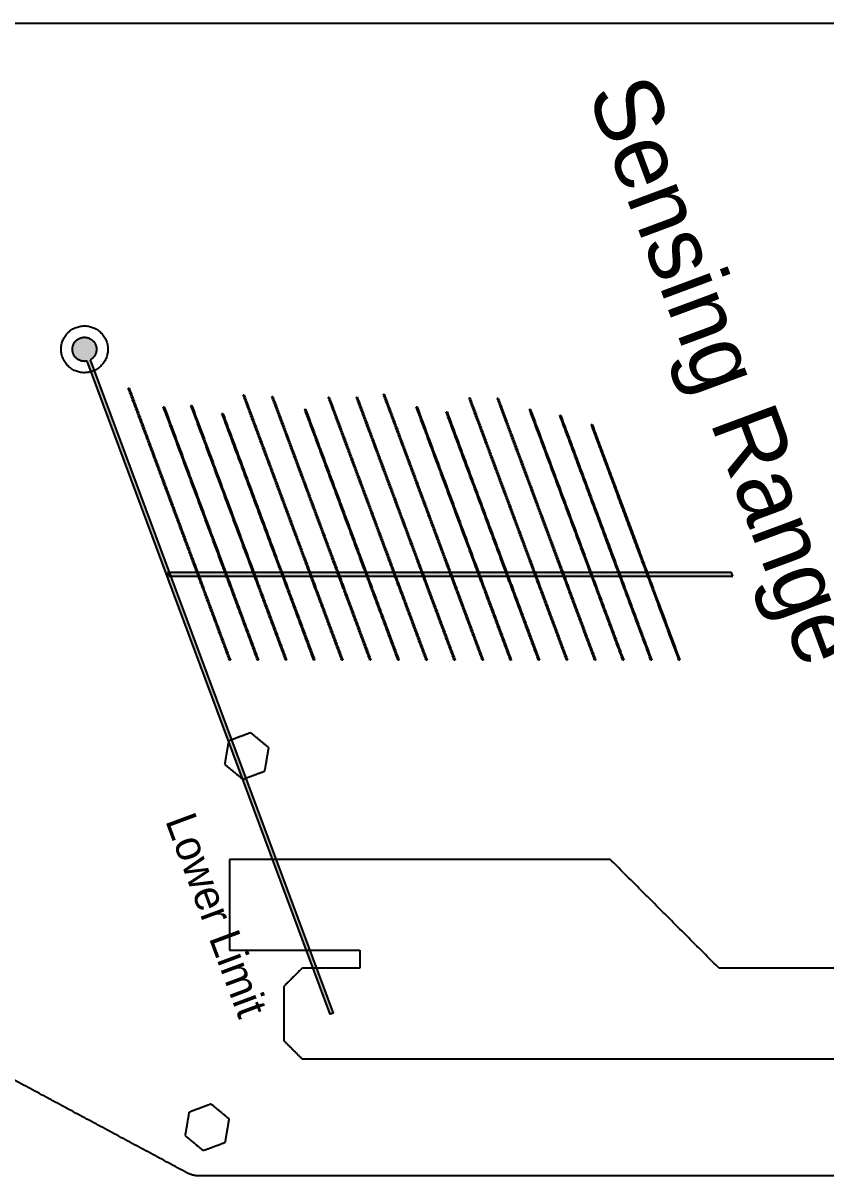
# Model space of a CAD drawing. Header units: inches. Extents: x -37.5 to -4.1, y 28.4 to 33.4.
# Drawn here: x -12.37 to -8.89, y 28.41 to 33.42 of the extents above; entities that cross this region are included whole.
import ezdxf

# ---------------------------------------------------------------- set-up
doc = ezdxf.new("R2010")
doc.units = ezdxf.units.IN
doc.header["$MEASUREMENT"] = 0
for name, color, linetype, true_color in [('cut clear acryl', 1, 'Continuous', 0xfb0007), ('cut white', 1, 'Continuous', 0xfb0007), ('etch clear acryl', 18, 'Continuous', 0x000000)]:
    doc.layers.add(name, color=color, linetype=linetype, true_color=true_color)

msp = doc.modelspace()

# ---------------------------------------------------------------- hatches: boundary and pattern name
at = {"layer": 'etch clear acryl', "extrusion": (0, 0, -1)}
for points in [[(12.0805, 31.9527), (11.0249, 29.1159), (11.0379, 29.1111), (12.0934, 31.9479), (12.0945, 31.9477), (12.0956, 31.9475), (12.0968, 31.9473), (12.0979, 31.9471), (12.0991, 31.947), (12.1002, 31.9469), (12.1014, 31.9468), (12.1026, 31.9467), (12.1037, 31.9466), (12.1049, 31.9466), (12.1061, 31.9466), (12.1074, 31.9467), (12.1086, 31.9468), (12.1098, 31.9468), (12.111, 31.947), (12.1123, 31.9471), (12.1135, 31.9473), (12.1147, 31.9475), (12.1159, 31.9478), (12.1172, 31.9481), (12.1184, 31.9484), (12.1196, 31.9487), (12.1208, 31.9491), (12.122, 31.9495), (12.1232, 31.9499), (12.1244, 31.9504), (12.1256, 31.9509), (12.1268, 31.9514), (12.128, 31.9519), (12.1291, 31.9525), (12.1303, 31.9531), (12.1314, 31.9538), (12.1325, 31.9544), (12.1336, 31.9551), (12.1346, 31.9558), (12.1357, 31.9566), (12.1367, 31.9573), (12.1377, 31.9581), (12.1387, 31.9589), (12.1397, 31.9598), (12.1406, 31.9606), (12.1415, 31.9615), (12.1424, 31.9624), (12.1433, 31.9633), (12.1442, 31.9643), (12.145, 31.9652), (12.1458, 31.9662), (12.1465, 31.9672), (12.1473, 31.9682), (12.148, 31.9692), (12.1487, 31.9702), (12.1493, 31.9712), (12.15, 31.9722), (12.1506, 31.9733), (12.1511, 31.9743), (12.1517, 31.9754), (12.1522, 31.9764), (12.1527, 31.9775), (12.1532, 31.9786), (12.1536, 31.9796), (12.154, 31.9807), (12.1544, 31.9818), (12.1548, 31.9829), (12.1551, 31.9839), (12.1554, 31.985), (12.1557, 31.9861), (12.1559, 31.9872), (12.1562, 31.9883), (12.1564, 31.9895), (12.1566, 31.9906), (12.1568, 31.9918), (12.1569, 31.9929), (12.157, 31.9941), (12.1571, 31.9953), (12.1572, 31.9965), (12.1573, 31.9977), (12.1573, 31.999), (12.1572, 32.0002), (12.1572, 32.0014), (12.1571, 32.0026), (12.157, 32.0039), (12.1569, 32.0051), (12.1567, 32.0064), (12.1565, 32.0076), (12.1563, 32.0089), (12.156, 32.0101), (12.1558, 32.0113), (12.1554, 32.0126), (12.1551, 32.0138), (12.1547, 32.015), (12.1543, 32.0162), (12.1538, 32.0174), (12.1534, 32.0186), (12.1529, 32.0198), (12.1523, 32.021), (12.1518, 32.0222), (12.1512, 32.0233), (12.1506, 32.0244), (12.1499, 32.0256), (12.1493, 32.0267), (12.1486, 32.0277), (12.1478, 32.0288), (12.1471, 32.0298), (12.1463, 32.0309), (12.1455, 32.0319), (12.1447, 32.0328), (12.1439, 32.0338), (12.143, 32.0347), (12.1421, 32.0356), (12.1413, 32.0365), (12.1403, 32.0374), (12.1394, 32.0382), (12.1385, 32.039), (12.1375, 32.0398), (12.1366, 32.0405), (12.1356, 32.0412), (12.1346, 32.0419), (12.1336, 32.0426), (12.1326, 32.0433), (12.1315, 32.0439), (12.1305, 32.0445), (12.1295, 32.045), (12.1285, 32.0456), (12.1274, 32.0461), (12.1264, 32.0465), (12.1253, 32.047), (12.1243, 32.0474), (12.1232, 32.0478), (12.1222, 32.0482), (12.1211, 32.0486), (12.12, 32.0489), (12.1189, 32.0492), (12.1178, 32.0495), (12.1167, 32.0498), (12.1155, 32.05), (12.1144, 32.0503), (12.1132, 32.0505), (12.112, 32.0506), (12.1108, 32.0508), (12.1096, 32.0509), (12.1084, 32.051), (12.1072, 32.0511), (12.1059, 32.0511), (12.1047, 32.0511), (12.1035, 32.0511), (12.1022, 32.051), (12.101, 32.0509), (12.0997, 32.0508), (12.0985, 32.0507), (12.0972, 32.0505), (12.0959, 32.0503), (12.0947, 32.0501), (12.0934, 32.0498), (12.0922, 32.0495), (12.091, 32.0492), (12.0897, 32.0488), (12.0885, 32.0484), (12.0873, 32.048), (12.0861, 32.0475), (12.0849, 32.0471), (12.0837, 32.0465), (12.0825, 32.046), (12.0814, 32.0454), (12.0802, 32.0448), (12.0791, 32.0442), (12.078, 32.0436), (12.0769, 32.0429), (12.0758, 32.0422), (12.0748, 32.0415), (12.0738, 32.0407), (12.0728, 32.0399), (12.0718, 32.0391), (12.0708, 32.0383), (12.0699, 32.0375), (12.069, 32.0367), (12.0681, 32.0358), (12.0672, 32.0349), (12.0664, 32.034), (12.0656, 32.0331), (12.0648, 32.0321), (12.064, 32.0312), (12.0633, 32.0302), (12.0626, 32.0293), (12.0619, 32.0283), (12.0612, 32.0273), (12.0606, 32.0263), (12.06, 32.0253), (12.0594, 32.0243), (12.0589, 32.0233), (12.0584, 32.0223), (12.0579, 32.0213), (12.0574, 32.0203), (12.0569, 32.0193), (12.0565, 32.0182), (12.0561, 32.0172), (12.0557, 32.0161), (12.0553, 32.015), (12.055, 32.0139), (12.0547, 32.0127), (12.0544, 32.0116), (12.0541, 32.0104), (12.0538, 32.0093), (12.0536, 32.0081), (12.0534, 32.0069), (12.0532, 32.0057), (12.0531, 32.0045), (12.053, 32.0032), (12.0529, 32.002), (12.0528, 32.0008), (12.0528, 31.9995), (12.0528, 31.9983), (12.0528, 31.997), (12.0529, 31.9957), (12.053, 31.9945), (12.0531, 31.9932), (12.0533, 31.9919), (12.0534, 31.9907), (12.0537, 31.9894), (12.0539, 31.9882), (12.0542, 31.9869), (12.0545, 31.9857), (12.0548, 31.9844), (12.0552, 31.9832), (12.0556, 31.982), (12.056, 31.9807), (12.0565, 31.9795), (12.057, 31.9783), (12.0575, 31.9772), (12.0581, 31.976), (12.0586, 31.9749), (12.0592, 31.9737), (12.0599, 31.9726), (12.0605, 31.9715), (12.0612, 31.9704), (12.0619, 31.9694), (12.0626, 31.9684), (12.0634, 31.9673), (12.0641, 31.9663), (12.0649, 31.9654), (12.0657, 31.9644), (12.0666, 31.9635), (12.0674, 31.9626), (12.0683, 31.9617), (12.0692, 31.9609), (12.07, 31.9601), (12.0709, 31.9593), (12.0719, 31.9585), (12.0728, 31.9578), (12.0737, 31.957), (12.0747, 31.9564), (12.0756, 31.9557), (12.0766, 31.955), (12.0776, 31.9544), (12.0785, 31.9538), (12.0795, 31.9533)], [(9.2952, 31.0295), (11.7443, 31.0295), (11.7386, 31.0141), (9.2894, 31.0141)]]:
    msp.add_hatch(color=256, dxfattribs=at).paths.add_polyline_path(points, flags=0)
at = {"layer": 'etch clear acryl'}
for points in [[(-11.4715, 30.6492), (-11.4754, 30.6492), (-11.5896, 30.9559), (-11.9147, 31.8299), (-11.9108, 31.8299), (-11.5856, 30.9559)], [(-10.9834, 30.6492), (-10.9874, 30.6492), (-11.1015, 30.9559), (-11.4159, 31.8009), (-11.412, 31.8009), (-11.0976, 30.9559)], [(-10.3734, 30.6492), (-10.3774, 30.6492), (-10.4915, 30.9559), (-10.8069, 31.8036), (-10.803, 31.8036), (-10.4876, 30.9559)], [(-11.2275, 30.6492), (-11.2314, 30.6492), (-11.3455, 30.9559), (-11.6429, 31.755), (-11.6389, 31.755), (-11.3416, 30.9559)], [(-10.8614, 30.6492), (-10.8654, 30.6492), (-10.9795, 30.9559), (-11.2911, 31.7933), (-11.2872, 31.7933), (-10.9756, 30.9559)], [(-10.6174, 30.6492), (-10.6214, 30.6492), (-10.7355, 30.9559), (-11.0465, 31.7917), (-11.0426, 31.7917), (-10.7316, 30.9559)], [(-10.4954, 30.6492), (-10.4994, 30.6492), (-10.6135, 30.9559), (-10.9242, 31.7909), (-10.9202, 31.7909), (-10.6096, 30.9559)], [(-10.0074, 30.6492), (-10.0113, 30.6492), (-10.1255, 30.9559), (-10.435, 31.7877), (-10.431, 31.7877), (-10.1215, 30.9559)], [(-9.8854, 30.6492), (-9.8893, 30.6492), (-10.0035, 30.9559), (-10.3127, 31.7869), (-10.3087, 31.7869), (-9.9995, 30.9559)], [(-11.3495, 30.6492), (-11.3534, 30.6492), (-11.4675, 30.9559), (-11.7627, 31.7491), (-11.7587, 31.7491), (-11.4636, 30.9559)], [(-11.1055, 30.6492), (-11.1094, 30.6492), (-11.2235, 30.9559), (-11.508, 31.7203), (-11.504, 31.7203), (-11.2196, 30.9559)], [(-10.7394, 30.6492), (-10.7434, 30.6492), (-10.8575, 30.9559), (-11.1486, 31.7383), (-11.1447, 31.7383), (-10.8536, 30.9559)], [(-10.2514, 30.6492), (-10.2553, 30.6492), (-10.3695, 30.9559), (-10.6644, 31.7486), (-10.6605, 31.7486), (-10.3656, 30.9559)], [(-10.1294, 30.6492), (-10.1333, 30.6492), (-10.2475, 30.9559), (-10.5346, 31.7274), (-10.5306, 31.7274), (-10.2435, 30.9559)], [(-9.7634, 30.6492), (-9.7673, 30.6492), (-9.8815, 30.9559), (-10.1727, 31.7386), (-10.1688, 31.7386), (-9.8775, 30.9559)], [(-9.6414, 30.6492), (-9.6453, 30.6492), (-9.7595, 30.9559), (-10.0411, 31.7129), (-10.0372, 31.7129), (-9.7555, 30.9559)], [(-9.5194, 30.6492), (-9.5233, 30.6492), (-9.6375, 30.9559), (-9.9042, 31.6727), (-9.9002, 31.6727), (-9.6335, 30.9559)]]:
    msp.add_hatch(color=256, dxfattribs=at).paths.add_polyline_path(points, flags=0)

# ---------------------------------------------------------------- linework, layer by layer
at = {"layer": 'cut clear acryl'}
for points in [[(-20.4858, 33.4161), (-13.7439, 33.4161), (-7.002, 33.4161)], [(-11.6611, 28.4222), (-12.291, 28.7608), (-12.9209, 29.0994)], [(-5.8338, 28.4081), (-8.7195, 28.4081), (-11.6052, 28.4081)]]:
    msp.add_open_spline(points, degree=2, dxfattribs=at)
msp.add_rational_spline([(-11.6052, 28.4081), (-11.6349, 28.4081), (-11.6611, 28.4222)], [1, 0.969742667533, 1], degree=2, dxfattribs=at)
at = {"layer": 'cut white'}
for points in [[(-11.3834, 30.3331), (-11.4313, 30.3153), (-11.4792, 30.2975)], [(-11.3045, 30.2679), (-11.344, 30.3005), (-11.3834, 30.3331)], [(-11.4792, 30.2975), (-11.4877, 30.247), (-11.4963, 30.1966)], [(-11.3216, 30.1671), (-11.3131, 30.2175), (-11.3045, 30.2679)], [(-11.4963, 30.1966), (-11.4569, 30.164), (-11.4174, 30.1314)], [(-11.4174, 30.1314), (-11.3695, 30.1492), (-11.3216, 30.1671)], [(-10.2153, 29.7828), (-10.8452, 29.7828), (-11.4751, 29.7828)], [(-11.4751, 29.7828), (-11.4751, 29.5859), (-11.4751, 29.3891)], [(-9.8216, 29.7828), (-10.0184, 29.7828), (-10.2153, 29.7828)], [(-9.3491, 29.3103), (-9.5853, 29.5466), (-9.8216, 29.7828)], [(-11.4751, 29.3891), (-11.1918, 29.3891), (-10.9085, 29.3891)], [(-10.9085, 29.3891), (-10.9085, 29.3497), (-10.9085, 29.3103)], [(-11.1601, 29.3103), (-11.1995, 29.271), (-11.2389, 29.2316)], [(-10.9085, 29.3103), (-11.0343, 29.3103), (-11.1601, 29.3103)], [(-5.4121, 29.3103), (-7.3806, 29.3103), (-9.3491, 29.3103)], [(-11.2389, 29.2316), (-11.2389, 29.1135), (-11.2389, 28.9954)], [(-11.2389, 28.9954), (-11.1995, 28.956), (-11.1601, 28.9166)], [(-11.1601, 28.9166), (-8.2861, 28.9166), (-5.4121, 28.9166)], [(-11.5552, 28.7203), (-11.6031, 28.7025), (-11.651, 28.6847)], [(-11.4763, 28.6551), (-11.5158, 28.6877), (-11.5552, 28.7203)], [(-11.651, 28.6847), (-11.6596, 28.6342), (-11.6681, 28.5838)], [(-11.4934, 28.5543), (-11.4849, 28.6047), (-11.4763, 28.6551)], [(-11.6681, 28.5838), (-11.6287, 28.5512), (-11.5892, 28.5186)], [(-11.5892, 28.5186), (-11.5413, 28.5365), (-11.4934, 28.5543)]]:
    msp.add_open_spline(points, degree=2, dxfattribs=at)
at = {"layer": 'etch clear acryl'}
for p, q in [((-9.2952, 31.0295), (-11.7443, 31.0295)), ((-11.7443, 31.0295), (-11.7386, 31.0141)), ((-11.7386, 31.0141), (-9.2894, 31.0141)), ((-9.2894, 31.0141), (-9.2952, 31.0295))]:
    msp.add_line(p, q, dxfattribs=at)
msp.add_lwpolyline([(-12.0805, 31.9527), (-11.0249, 29.1159), (-11.0379, 29.1111), (-12.0934, 31.9479)], dxfattribs=at)
for points, weights, knots in [([(-12.2052, 32.016), (-12.2223, 31.9159), (-12.1222, 31.8987), (-12.022, 31.8816), (-12.0049, 31.9817), (-11.9878, 32.0819), (-12.0879, 32.099), (-12.188, 32.1161), (-12.2052, 32.016)], [1, 0.707106781187, 1, 0.707106781187, 1, 0.707106781187, 1, 0.707106781187, 1], [0, 0, 0, 4.053398, 4.053398, 8.106797, 8.106797, 12.160195, 12.160195, 16.213594, 16.213594, 16.213594]), ([(-12.0934, 31.9479), (-12.1411, 31.9371), (-12.1551, 31.9839), (-12.1691, 32.0308), (-12.1232, 32.0478), (-12.0774, 32.0649), (-12.0574, 32.0203), (-12.0373, 31.9757), (-12.0805, 31.9527)], [1, 0.730151111533, 1, 0.730151111533, 1, 0.730151111533, 1, 0.730151111533, 1], [233.978881, 233.978881, 233.978881, 235.975054, 235.975054, 237.971228, 237.971228, 239.967401, 239.967401, 241.963575, 241.963575, 241.963575])]:
    msp.add_rational_spline(points, weights, degree=2, knots=knots, dxfattribs=at)
for points, knots in [([(-11.4754, 30.6492), (-11.5325, 30.8025), (-11.5896, 30.9559), (-11.7521, 31.3929), (-11.9147, 31.8299)], [102.042149, 102.042149, 102.042149, 110.355609, 110.355609, 142.782977, 142.782977, 142.782977]), ([(-11.9108, 31.8299), (-11.7482, 31.3929), (-11.5856, 30.9559), (-11.5285, 30.8025), (-11.4715, 30.6492)], [142.882977, 142.882977, 142.882977, 175.310346, 175.310346, 183.623806, 183.623806, 183.623806]), ([(-10.9874, 30.6492), (-11.0445, 30.8025), (-11.1015, 30.9559), (-11.2587, 31.3784), (-11.4159, 31.8009)], [102.866305, 102.866305, 102.866305, 111.179766, 111.179766, 144.019213, 144.019213, 144.019213]), ([(-11.412, 31.8009), (-11.2548, 31.3784), (-11.0976, 30.9559), (-11.0405, 30.8025), (-10.9834, 30.6492)], [144.119213, 144.119213, 144.119213, 176.95866, 176.95866, 185.27212, 185.27212, 185.27212]), ([(-10.3774, 30.6492), (-10.4344, 30.8025), (-10.4915, 30.9559), (-10.6492, 31.3798), (-10.8069, 31.8036)], [102.784735, 102.784735, 102.784735, 111.098195, 111.098195, 143.896857, 143.896857, 143.896857]), ([(-10.803, 31.8036), (-10.6453, 31.3798), (-10.4876, 30.9559), (-10.4305, 30.8025), (-10.3734, 30.6492)], [143.996857, 143.996857, 143.996857, 176.795519, 176.795519, 185.108979, 185.108979, 185.108979]), ([(-11.2314, 30.6492), (-11.2885, 30.8025), (-11.3455, 30.9559), (-11.4942, 31.3555), (-11.6429, 31.755)], [104.343047, 104.343047, 104.343047, 112.656508, 112.656508, 146.234325, 146.234325, 146.234325]), ([(-11.6389, 31.755), (-11.4903, 31.3555), (-11.3416, 30.9559), (-11.2845, 30.8025), (-11.2275, 30.6492)], [146.334325, 146.334325, 146.334325, 179.912143, 179.912143, 188.225603, 188.225603, 188.225603]), ([(-10.8654, 30.6492), (-10.9225, 30.8025), (-10.9795, 30.9559), (-11.1353, 31.3746), (-11.2911, 31.7933)], [103.095146, 103.095146, 103.095146, 111.408606, 111.408606, 144.362473, 144.362473, 144.362473]), ([(-11.2872, 31.7933), (-11.1314, 31.3746), (-10.9756, 30.9559), (-10.9185, 30.8025), (-10.8614, 30.6492)], [144.462473, 144.462473, 144.462473, 177.41634, 177.41634, 185.7298, 185.7298, 185.7298]), ([(-10.6214, 30.6492), (-10.6784, 30.8025), (-10.7355, 30.9559), (-10.891, 31.3738), (-11.0465, 31.7917)], [103.144513, 103.144513, 103.144513, 111.457973, 111.457973, 144.436524, 144.436524, 144.436524]), ([(-11.0426, 31.7917), (-10.8871, 31.3738), (-10.7316, 30.9559), (-10.6745, 30.8025), (-10.6174, 30.6492)], [144.536524, 144.536524, 144.536524, 177.515075, 177.515075, 185.828535, 185.828535, 185.828535]), ([(-10.4994, 30.6492), (-10.5564, 30.8025), (-10.6135, 30.9559), (-10.7688, 31.3734), (-10.9242, 31.7909)], [103.169296, 103.169296, 103.169296, 111.482757, 111.482757, 144.473699, 144.473699, 144.473699]), ([(-10.9202, 31.7909), (-10.7649, 31.3734), (-10.6096, 30.9559), (-10.5525, 30.8025), (-10.4954, 30.6492)], [144.573699, 144.573699, 144.573699, 177.564641, 177.564641, 185.878101, 185.878101, 185.878101]), ([(-10.0113, 30.6492), (-10.0684, 30.8025), (-10.1255, 30.9559), (-10.2802, 31.3718), (-10.435, 31.7877)], [103.269097, 103.269097, 103.269097, 111.582557, 111.582557, 144.6234, 144.6234, 144.6234]), ([(-10.431, 31.7877), (-10.2763, 31.3718), (-10.1215, 30.9559), (-10.0645, 30.8025), (-10.0074, 30.6492)], [144.7234, 144.7234, 144.7234, 177.764243, 177.764243, 186.077703, 186.077703, 186.077703]), ([(-9.8893, 30.6492), (-9.9464, 30.8025), (-10.0035, 30.9559), (-10.1581, 31.3714), (-10.3127, 31.7869)], [103.294216, 103.294216, 103.294216, 111.607676, 111.607676, 144.661078, 144.661078, 144.661078]), ([(-10.3087, 31.7869), (-10.1541, 31.3714), (-9.9995, 30.9559), (-9.9425, 30.8025), (-9.8854, 30.6492)], [144.761078, 144.761078, 144.761078, 177.81448, 177.81448, 186.12794, 186.12794, 186.12794]), ([(-11.3534, 30.6492), (-11.4105, 30.8025), (-11.4675, 30.9559), (-11.6151, 31.3525), (-11.7627, 31.7491)], [104.553307, 104.553307, 104.553307, 112.866767, 112.866767, 146.549715, 146.549715, 146.549715]), ([(-11.7587, 31.7491), (-11.6112, 31.3525), (-11.4636, 30.9559), (-11.4065, 30.8025), (-11.3495, 30.6492)], [146.649715, 146.649715, 146.649715, 180.332663, 180.332663, 188.646123, 188.646123, 188.646123]), ([(-11.1094, 30.6492), (-11.1665, 30.8025), (-11.2235, 30.9559), (-11.3657, 31.3381), (-11.508, 31.7203)], [105.630722, 105.630722, 105.630722, 113.944183, 113.944183, 148.165838, 148.165838, 148.165838]), ([(-11.504, 31.7203), (-11.3618, 31.3381), (-11.2196, 30.9559), (-11.1625, 30.8025), (-11.1055, 30.6492)], [148.265838, 148.265838, 148.265838, 182.487493, 182.487493, 190.800953, 190.800953, 190.800953]), ([(-10.7434, 30.6492), (-10.8004, 30.8025), (-10.8575, 30.9559), (-11.0031, 31.3471), (-11.1486, 31.7383)], [104.945406, 104.945406, 104.945406, 113.258866, 113.258866, 147.137863, 147.137863, 147.137863]), ([(-11.1447, 31.7383), (-10.9991, 31.3471), (-10.8536, 30.9559), (-10.7965, 30.8025), (-10.7394, 30.6492)], [147.237863, 147.237863, 147.237863, 181.11686, 181.11686, 189.43032, 189.43032, 189.43032]), ([(-10.2553, 30.6492), (-10.3124, 30.8025), (-10.3695, 30.9559), (-10.517, 31.3523), (-10.6644, 31.7486)], [104.57016, 104.57016, 104.57016, 112.88362, 112.88362, 146.574995, 146.574995, 146.574995]), ([(-10.6605, 31.7486), (-10.513, 31.3523), (-10.3656, 30.9559), (-10.3085, 30.8025), (-10.2514, 30.6492)], [146.674995, 146.674995, 146.674995, 180.366369, 180.366369, 188.679829, 188.679829, 188.679829]), ([(-10.1333, 30.6492), (-10.1904, 30.8025), (-10.2475, 30.9559), (-10.391, 31.3417), (-10.5346, 31.7274)], [105.353279, 105.353279, 105.353279, 113.666739, 113.666739, 147.749672, 147.749672, 147.749672]), ([(-10.5306, 31.7274), (-10.3871, 31.3417), (-10.2435, 30.9559), (-10.1865, 30.8025), (-10.1294, 30.6492)], [147.849672, 147.849672, 147.849672, 181.932606, 181.932606, 190.246066, 190.246066, 190.246066]), ([(-9.7673, 30.6492), (-9.8244, 30.8025), (-9.8815, 30.9559), (-10.0271, 31.3473), (-10.1727, 31.7386)], [104.933112, 104.933112, 104.933112, 113.246573, 113.246573, 147.119423, 147.119423, 147.119423]), ([(-10.1688, 31.7386), (-10.0231, 31.3473), (-9.8775, 30.9559), (-9.8205, 30.8025), (-9.7634, 30.6492)], [147.219423, 147.219423, 147.219423, 181.092273, 181.092273, 189.405733, 189.405733, 189.405733]), ([(-9.6453, 30.6492), (-9.7024, 30.8025), (-9.7595, 30.9559), (-9.9003, 31.3344), (-10.0411, 31.7129)], [105.927827, 105.927827, 105.927827, 114.241287, 114.241287, 148.611495, 148.611495, 148.611495]), ([(-10.0372, 31.7129), (-9.8964, 31.3344), (-9.7555, 30.9559), (-9.6985, 30.8025), (-9.6414, 30.6492)], [148.711495, 148.711495, 148.711495, 183.081703, 183.081703, 191.395163, 191.395163, 191.395163]), ([(-9.5233, 30.6492), (-9.5804, 30.8025), (-9.6375, 30.9559), (-9.7708, 31.3143), (-9.9042, 31.6727)], [107.698297, 107.698297, 107.698297, 116.011757, 116.011757, 151.2672, 151.2672, 151.2672]), ([(-9.9002, 31.6727), (-9.7669, 31.3143), (-9.6335, 30.9559), (-9.5764, 30.8025), (-9.5194, 30.6492)], [151.3672, 151.3672, 151.3672, 186.622643, 186.622643, 194.936103, 194.936103, 194.936103])]:
    msp.add_open_spline(points, degree=2, knots=knots, dxfattribs=at)
for points in [[(-11.9147, 31.8299), (-11.9128, 31.8299), (-11.9108, 31.8299)], [(-11.4159, 31.8009), (-11.414, 31.8009), (-11.412, 31.8009)], [(-10.8069, 31.8036), (-10.805, 31.8036), (-10.803, 31.8036)], [(-11.6429, 31.755), (-11.6409, 31.755), (-11.6389, 31.755)], [(-11.2911, 31.7933), (-11.2891, 31.7933), (-11.2872, 31.7933)], [(-11.0465, 31.7917), (-11.0445, 31.7917), (-11.0426, 31.7917)], [(-10.9242, 31.7909), (-10.9222, 31.7909), (-10.9202, 31.7909)], [(-10.435, 31.7877), (-10.433, 31.7877), (-10.431, 31.7877)], [(-10.3127, 31.7869), (-10.3107, 31.7869), (-10.3087, 31.7869)], [(-11.7627, 31.7491), (-11.7607, 31.7491), (-11.7587, 31.7491)], [(-11.508, 31.7203), (-11.506, 31.7203), (-11.504, 31.7203)], [(-11.1486, 31.7383), (-11.1466, 31.7383), (-11.1447, 31.7383)], [(-10.6644, 31.7486), (-10.6625, 31.7486), (-10.6605, 31.7486)], [(-10.5346, 31.7274), (-10.5326, 31.7274), (-10.5306, 31.7274)], [(-10.1727, 31.7386), (-10.1707, 31.7386), (-10.1688, 31.7386)], [(-10.0411, 31.7129), (-10.0392, 31.7129), (-10.0372, 31.7129)], [(-9.9042, 31.6727), (-9.9022, 31.6727), (-9.9002, 31.6727)], [(-11.4715, 30.6492), (-11.4734, 30.6492), (-11.4754, 30.6492)], [(-11.3495, 30.6492), (-11.3514, 30.6492), (-11.3534, 30.6492)], [(-11.2275, 30.6492), (-11.2294, 30.6492), (-11.2314, 30.6492)], [(-11.1055, 30.6492), (-11.1074, 30.6492), (-11.1094, 30.6492)], [(-10.9834, 30.6492), (-10.9854, 30.6492), (-10.9874, 30.6492)], [(-10.8614, 30.6492), (-10.8634, 30.6492), (-10.8654, 30.6492)], [(-10.7394, 30.6492), (-10.7414, 30.6492), (-10.7434, 30.6492)], [(-10.6174, 30.6492), (-10.6194, 30.6492), (-10.6214, 30.6492)], [(-10.4954, 30.6492), (-10.4974, 30.6492), (-10.4994, 30.6492)], [(-10.3734, 30.6492), (-10.3754, 30.6492), (-10.3774, 30.6492)], [(-10.2514, 30.6492), (-10.2534, 30.6492), (-10.2553, 30.6492)], [(-10.1294, 30.6492), (-10.1314, 30.6492), (-10.1333, 30.6492)], [(-10.0074, 30.6492), (-10.0094, 30.6492), (-10.0113, 30.6492)], [(-9.8854, 30.6492), (-9.8874, 30.6492), (-9.8893, 30.6492)], [(-9.7634, 30.6492), (-9.7654, 30.6492), (-9.7673, 30.6492)], [(-9.6414, 30.6492), (-9.6433, 30.6492), (-9.6453, 30.6492)], [(-9.5194, 30.6492), (-9.5213, 30.6492), (-9.5233, 30.6492)]]:
    msp.add_open_spline(points, degree=2, dxfattribs=at)

# ---------------------------------------------------------------- texts
at = {"layer": 'etch clear acryl', "attachment_point": 1, "rotation": 290.4099, "line_spacing_factor": 0.963855}
for s, insert, char_height, width in [('\\fFOT-RodinNTLG Pro DB;Sensing Range', (-9.6471, 33.215), 0.292924, 3.052191), ('\\fFOT-Rodin Pro M;Lower Limit', (-11.6288, 29.9989), 0.135288, 1.047656)]:
    msp.add_mtext(s, dxfattribs=dict(at, insert=insert, char_height=char_height, width=width))

doc.saveas('drawing.dxf')
